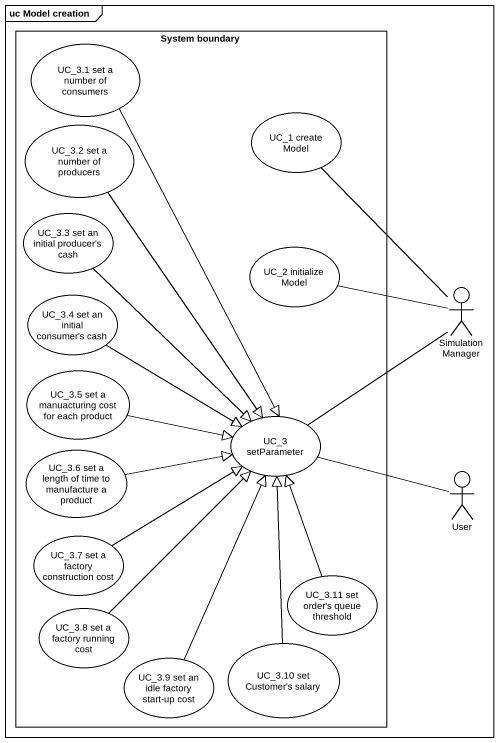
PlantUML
@startuml
mainframe uc Model creation
rectangle "System boundary" as System_boundary {
  usecase "UC_3.1 set a number of consumers" as UC_3_1_set_a_number_of
  usecase "UC_1 create Model" as UC_1_create_Model
  usecase "UC_3.2 set a number of producers" as UC_3_2_set_a_number_of
  usecase "UC_3.3 set an initial producer's cash" as UC_3_3_set_an_initial
  usecase "UC_2 initialize Model" as UC_2_initialize_Model
  usecase "UC_3.4 set an initial consumer's cash" as UC_3_4_set_an_initial
  usecase "UC_3.5 set a manuacturing cost for each product" as UC_3_5_set_a_manuacturing
  usecase "UC_3 setParameter" as UC_3_setParameter
  usecase "UC_3.6 set a length of time to manufacture a product" as UC_3_6_set_a_length_of_time
  usecase "UC_3.7 set a factory construction cost" as UC_3_7_set_a_factory
  usecase "UC_3.11 set order's queue threshold" as UC_3_11_set_order_s_queue
  usecase "UC_3.8 set a factory running cost" as UC_3_8_set_a_factory
  usecase "UC_3.9 set an idle factory start-up cost" as UC_3_9_set_an_idle_factory
  usecase "UC_3.10 set Customer's salary" as UC_3_10_set_Customer_s
}
actor "Simulation Manager" as Simulation_Manager
actor User
UC_3_1_set_a_number_of --|> UC_3_setParameter
UC_3_2_set_a_number_of --|> UC_3_setParameter
UC_3_3_set_an_initial --|> UC_3_setParameter
UC_2_initialize_Model -right- Simulation_Manager
UC_3_4_set_an_initial -right-|> UC_3_setParameter
Simulation_Manager -up- UC_1_create_Model
UC_3_5_set_a_manuacturing -right-|> UC_3_setParameter
UC_3_setParameter -up- Simulation_Manager
UC_3_6_set_a_length_of_time -right-|> UC_3_setParameter
User -left- UC_3_setParameter
UC_3_7_set_a_factory -up-|> UC_3_setParameter
UC_3_11_set_order_s_queue -up-|> UC_3_setParameter
UC_3_8_set_a_factory -up-|> UC_3_setParameter
UC_3_9_set_an_idle_factory -up-|> UC_3_setParameter
UC_3_10_set_Customer_s -up-|> UC_3_setParameter
@enduml
